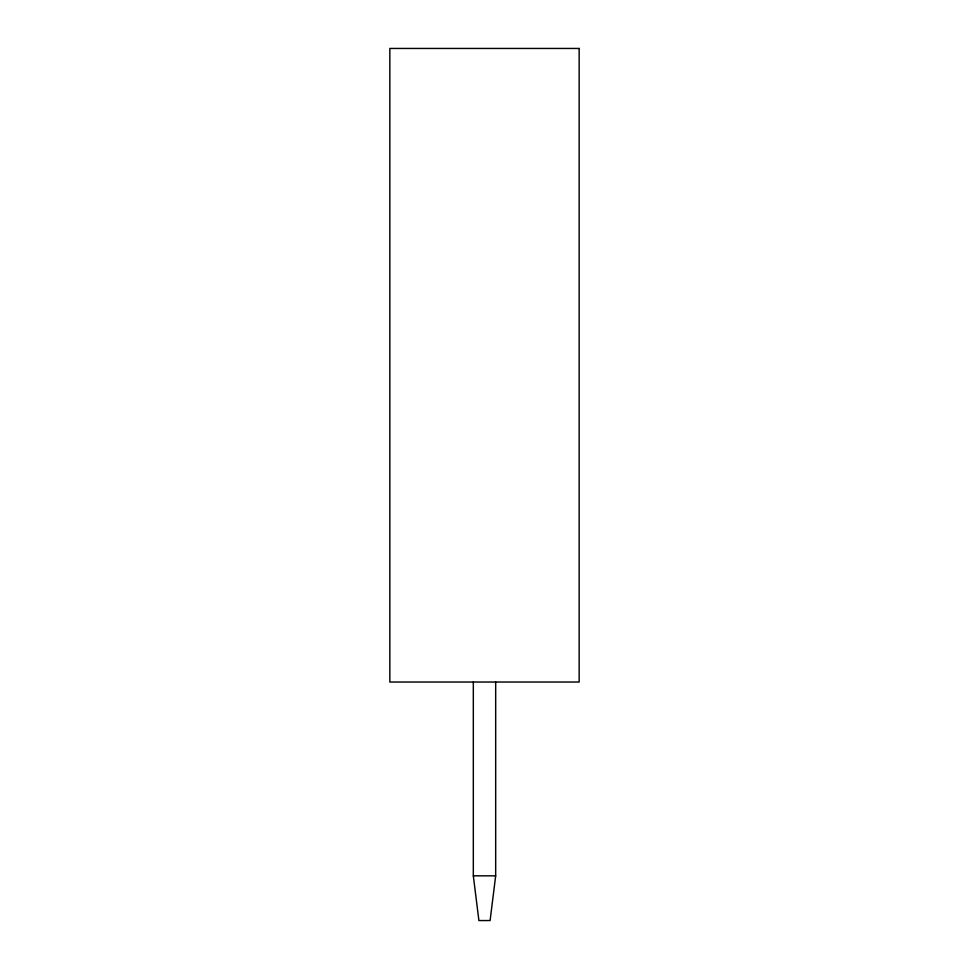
<?xml version="1.0" encoding="UTF-8"?>
<svg xmlns="http://www.w3.org/2000/svg" width="969" height="969" viewBox="0 0 969 969"><rect width="100%" height="100%" fill="white"/><g stroke="black" fill="none" stroke-linecap="round" stroke-linejoin="round"><path stroke-width="1.45" d="M495.68 682.031L495.68 875.831L490.096 920.55L478.904 920.55L473.32 875.831L473.32 682.031M473.32 875.831L495.68 875.831M579.159 48.45L389.841 48.45L389.841 682.031L579.159 682.031L579.159 48.45"/></g></svg>
